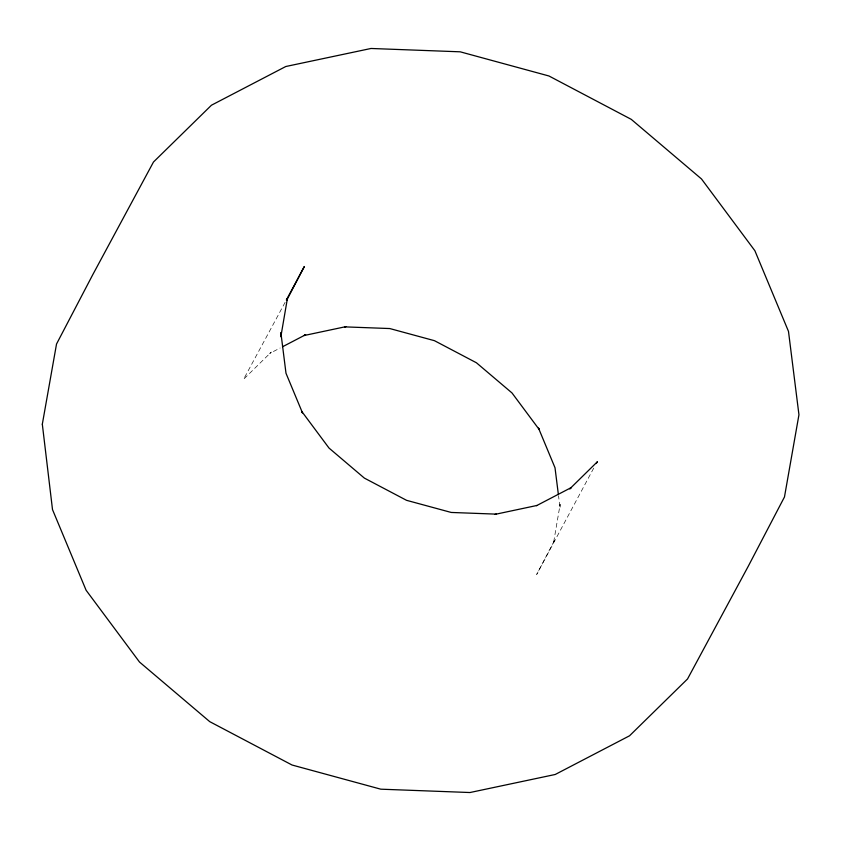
<?xml version="1.0" encoding="UTF-8"?>
<svg xmlns="http://www.w3.org/2000/svg" width="841" height="841" viewBox="0 0 841 841"><rect width="100%" height="100%" fill="white"/><g stroke="black" fill="none" stroke-linecap="round" stroke-linejoin="round"><path stroke-width="0.63" stroke-dasharray="4.21 3.15" d="M285.11 302.35L243.564 379.291L271.265 352.085L269.719 353.441L280.148 348.006M593.704 468.132L536.663 574.498L554.377 540.605L553.578 542.645L560.148 504.295L560.117 508.353L558.519 495.664"/><path stroke-width="1.26" d="M286.35 300.037L304.337 266.502L286.623 300.395L287.422 298.355L280.852 336.705L280.883 332.647L285.993 373.246L302.497 412.91L301.951 411.691L328.999 448.043L364.353 478.087L406.55 500.321L451.228 512.453L496.4 514.135M596.185 463.507L597.436 461.709L569.735 488.915L571.281 487.559L536.516 505.672M282.471 346.797L305.651 334.718L304.064 335.527L345.945 326.634L344.6 326.865L389.772 328.547L434.45 340.679L476.416 362.765L512.001 392.957L539.049 429.309L538.503 428.09L555.007 467.754L558.361 494.392M495.055 514.366L536.936 505.473M42.323 424.211L52.51 509.614L86.118 590.277L139.511 662.046L209.745 721.652L292.048 765.016L380.805 789.184L469.972 792.527L555.218 774.487L629.541 735.791L687.528 678.971L748.301 566.182L784.474 496.968L798.95 414.76L788.49 331.386L754.882 250.723L701.489 178.954L631.255 119.348L548.952 75.984L460.195 51.816L371.028 48.473L285.782 66.513L211.459 105.209L153.472 162.029L92.699 274.818L56.526 344.032L42.323 424.211"/></g></svg>
